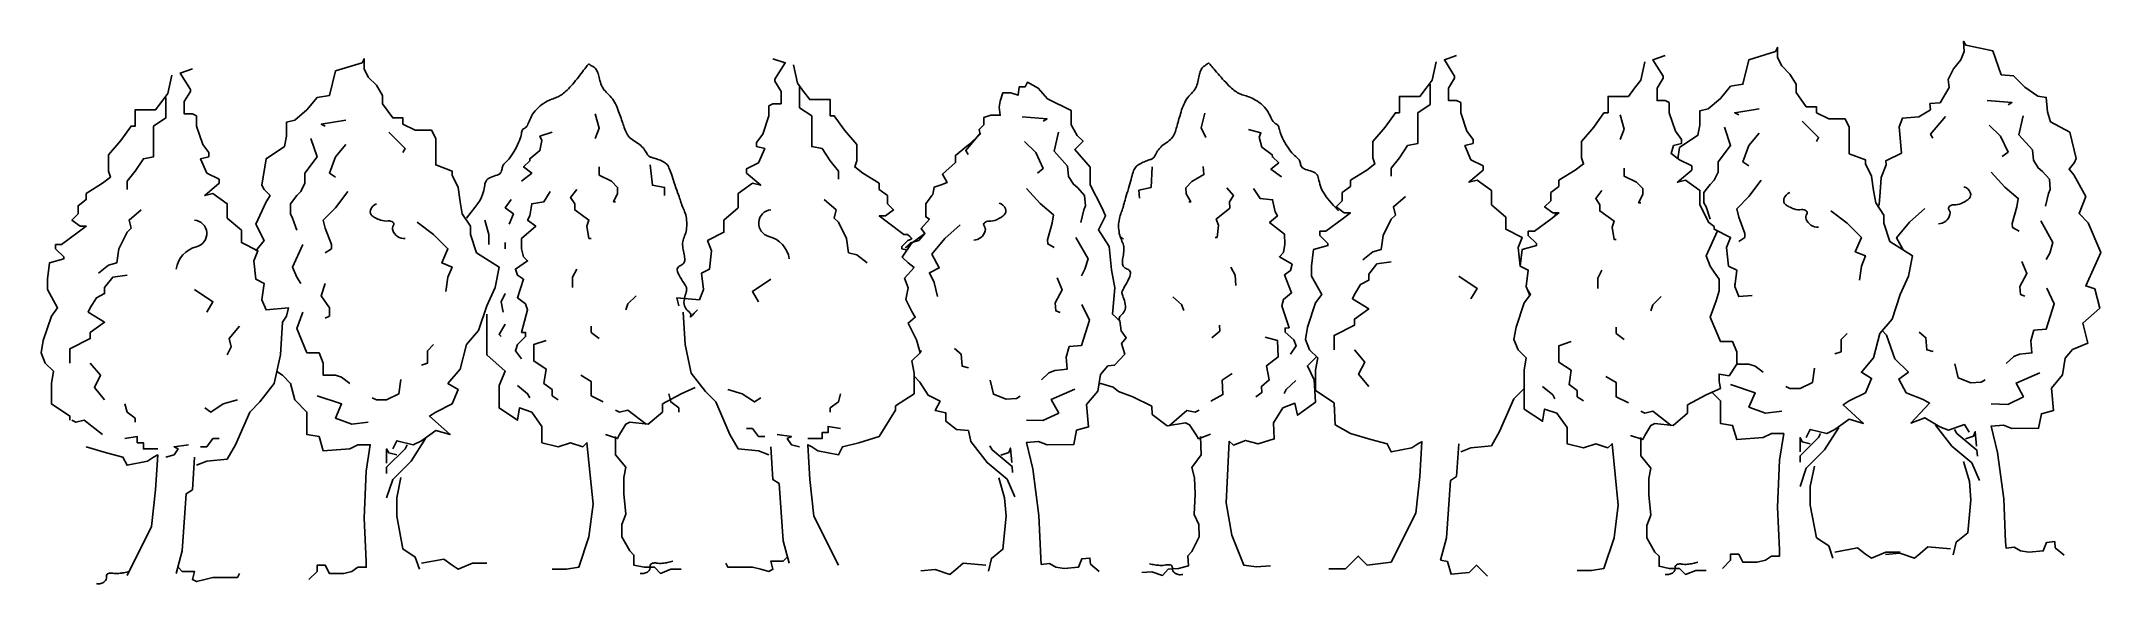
# Model space of a CAD drawing. Extents: x -3 to 2772, y -3 to 728.
import ezdxf

# ---------------------------------------------------------------- set-up
doc = ezdxf.new("R2010")
doc.units = 0
doc.header["$LTSCALE"] = 50
doc.header["$MEASUREMENT"] = 0
doc.layers.get('0').update_dxf_attribs({"linetype": 'CONTINUOUS'})

msp = doc.modelspace()

# ---------------------------------------------------------------- linework, layer by layer
at = {"color": 0, "linetype": 'ByBlock'}
for p, q in [((327.5, 358.1), (322, 349.9)), ((322, 278.3), (314.4, 283.6)), ((1148.1, 231.5), (1126.1, 195.7))]:
    msp.add_line(p, q, dxfattribs=at)
for points in [[(2754.8, 483.6), (2742.6, 496.3), (2751.6, 519.2), (2735.3, 548.2), (2729.1, 555.9), (2736.6, 564.9), (2738.8, 570.6), (2730.2, 605.8), (2704, 620), (2700.1, 633.5), (2698.4, 652.7), (2687.2, 654.5), (2669.5, 666.7), (2654.4, 682), (2637.7, 683.3), (2626.5, 715.4), (2589.9, 723.2), (2586.7, 728.5), (2587.9, 714.8), (2583.4, 703.3), (2573.4, 691.4), (2566.3, 677), (2567.3, 666), (2555.3, 645.6), (2541.6, 644.4), (2542.3, 636.2), (2526.6, 626.5), (2504.6, 624.6), (2500.1, 613.1), (2503.2, 577.5), (2482, 567.3), (2482.5, 561.8), (2475.7, 544.7), (2474.7, 525.2), (2473.4, 508.5), (2471.9, 505.9)], [(286.2, 446.2), (297.2, 459.9), (286.2, 482), (299.9, 512.2), (305.4, 520.5), (297.2, 528.8), (294.4, 534.3), (299.9, 570), (324.7, 586.5), (327.5, 600.3), (327.5, 619.6), (338.5, 622.3), (355, 636.1), (368.8, 652.6), (385.3, 655.3), (393.6, 688.4), (429.4, 699.4), (432.1, 704.9), (432.1, 691.1), (437.6, 680.1), (448.6, 669.1), (456.9, 655.3), (456.9, 644.3), (470.7, 625.1), (484.4, 625.1), (484.4, 616.8), (501, 608.6), (523, 608.6), (528.5, 597.6), (528.5, 561.8), (550.5, 553.5), (550.5, 548), (558.8, 531.5), (561.5, 512.2), (564.3, 495.7), (575.3, 479.2), (575.3, 468.2), (583.6, 443.4), (613.9, 424.2), (608.4, 396.6), (597.3, 371.9), (586.3, 338.9), (569.8, 319.6), (561.5, 286.6), (545, 267.3), (558.8, 259), (550.5, 239.8), (528.5, 228.8), (520.2, 223.3), (547.8, 198.5), (528.5, 204), (509.2, 190.2), (498.2, 184.7), (476.2, 190.2), (470.7, 179.2)], [(569.8, 490.2), (576.3, 497.9), (581.4, 504.3), (585.3, 509.8), (588.2, 514.5), (590.3, 518.4), (591.7, 521.8), (592.6, 524.7), (593.2, 527.4), (593.7, 529.9), (594.1, 532.3), (594.5, 534.5), (594.9, 536.5), (595.5, 538.4), (596.3, 540.1), (597.4, 541.7), (598.7, 543), (600.4, 544.1), (602.5, 545), (604.6, 545.8), (606.9, 546.6), (609.2, 547.3), (611.3, 548.1), (613.2, 548.9), (614.8, 549.9), (616, 551), (616.8, 552.2), (617.3, 553.6), (617.7, 555), (618, 556.4), (618.2, 557.8), (618.5, 559.1), (618.9, 560.4), (619.5, 561.6), (620.4, 562.6), (621.4, 563.7), (622.5, 564.9), (623.8, 566.2), (625.3, 567.6), (626.9, 569.4), (628.6, 571.4), (630.3, 573.8), (632.1, 576.5), (633.9, 579.5), (635.7, 582.6), (637.3, 585.7), (638.9, 588.9), (640.2, 591.9), (641.4, 594.8), (642.3, 597.4), (643, 599.8), (643.6, 601.9), (644, 603.8), (644.3, 605.4), (644.7, 606.9), (645.1, 608.1), (645.5, 609), (646.1, 609.8), (646.8, 610.4), (647.6, 610.9), (648.4, 611.5), (649.3, 612.1), (650.2, 612.8), (651.1, 613.8), (652, 615), (652.8, 616.5), (653.6, 618.4), (654.5, 620.4), (655.5, 622.7), (656.5, 625), (657.7, 627.5), (659.1, 630), (660.7, 632.4), (662.5, 634.8), (664.6, 637), (666.8, 639.2), (669.1, 641.2), (671.5, 643), (673.9, 644.7), (676.3, 646.2), (678.6, 647.6), (680.8, 648.7), (682.8, 649.6), (684.8, 650.4), (686.6, 651), (688.4, 651.7), (690.1, 652.3), (691.7, 652.9), (693.3, 653.5), (694.8, 654.2), (696.3, 655.1), (697.8, 656), (699.3, 657.1), (700.8, 658.3), (702.4, 659.6), (704, 661.1), (705.7, 662.7), (707.4, 664.5), (709.3, 666.4), (711.1, 668.5), (713.1, 670.7), (715, 673), (717, 675.3), (718.9, 677.7), (720.8, 680.1), (722.7, 682.5), (724.5, 684.9), (726.2, 687.1), (727.8, 689.3), (729.3, 691.3), (730.6, 693), (731.8, 694.5), (732.7, 695.7), (733.5, 696.6), (734.1, 697.1), (734.5, 697.5), (734.9, 697.5), (735.2, 697.5), (735.6, 697.3), (736, 697), (736.4, 696.6), (737, 696.3), (737.7, 695.9), (738.4, 695.5), (739.3, 695.1), (740.2, 694.6), (741.1, 694), (742, 693.3), (742.8, 692.5), (743.7, 691.6), (744.5, 690.5), (745.2, 689.3), (745.9, 688), (746.6, 686.6), (747.2, 685), (747.8, 683.3), (748.3, 681.5), (748.8, 679.5), (749.3, 677.5), (749.8, 675.4), (750.4, 673.2), (751.1, 671.1), (751.8, 669), (752.7, 666.9), (753.9, 665), (755.2, 663.1), (756.6, 661.4), (758.2, 659.7), (759.9, 658), (761.7, 656.3), (763.4, 654.6), (765.1, 652.7), (766.7, 650.8), (768.2, 648.6), (769.6, 646.3), (770.8, 643.9), (772, 641.5), (773.1, 639), (774.1, 636.4), (775, 633.9), (775.9, 631.5), (776.7, 629.1), (777.5, 626.8), (778.3, 624.6), (779, 622.4), (779.8, 620.3), (780.5, 618.2), (781.2, 616.1), (781.8, 614.1), (782.5, 612), (783.3, 610), (784, 607.9), (784.9, 606), (785.9, 604.1), (786.9, 602.3), (788.2, 600.5), (789.7, 598.9), (791.3, 597.4), (793.1, 596), (795, 594.7), (797.1, 593.4), (799.1, 592.1), (801.1, 590.8), (803, 589.4), (804.8, 587.9), (806.4, 586.3), (807.9, 584.6), (809.2, 582.9), (810.4, 581.2), (811.5, 579.6), (812.4, 578.1), (813.2, 576.7), (814, 575.5), (814.6, 574.6), (815.2, 573.9), (815.8, 573.4), (816.4, 573), (817.1, 572.7), (817.9, 572.4), (818.8, 572.2), (819.9, 571.9), (821.2, 571.5), (822.7, 571), (824.3, 570.5), (826, 569.9), (827.8, 569.3), (829.5, 568.6), (831.2, 568), (832.8, 567.3), (834.3, 566.6), (835.6, 565.9), (836.9, 565.1), (838.1, 564.2), (839.1, 563.3), (840.2, 562.2), (841.1, 560.9), (842, 559.5), (842.8, 557.8), (843.6, 556), (844.4, 553.9), (845.2, 551.6), (846.1, 549.2), (846.9, 546.5), (847.9, 543.7), (848.9, 540.7), (849.9, 537.5), (851.1, 534.2), (852.2, 531), (853.3, 527.7), (854.4, 524.6), (855.4, 521.7), (856.3, 519.1), (857.1, 516.8), (857.7, 515), (858.2, 513.4), (858.6, 512.2), (858.9, 511.1), (859.2, 510.2), (859.5, 509.3), (859.9, 508.3), (860.3, 507.2), (860.9, 505.9), (861.6, 504.4), (862.3, 502.7), (863.1, 500.8), (863.9, 498.8), (864.6, 496.7), (865.3, 494.4), (865.8, 492.1), (866.3, 489.6), (866.6, 487.1), (866.8, 484.6), (866.9, 482), (866.8, 479.5), (866.6, 477), (866.3, 474.6), (865.8, 472.3), (865.3, 470.2), (864.6, 468.1), (863.9, 466.1), (863.2, 464.1), (862.5, 462.2), (862, 460.3), (861.5, 458.3), (861.2, 456.3), (861.2, 454.2), (861.3, 452), (861.5, 449.8), (861.9, 447.6), (862.3, 445.4), (862.7, 443.3), (863.2, 441.3), (863.5, 439.3), (863.8, 437.5), (864, 435.8), (864.1, 434.2), (864, 432.8), (863.7, 431.5), (863.3, 430.3), (862.6, 429.2), (861.7, 428.3), (860.6, 427.5), (859.3, 426.8), (857.9, 426), (856.6, 425.2), (855.4, 424.3), (854.5, 423.1), (854, 421.8), (853.9, 420), (854.3, 418), (855.2, 415.6), (856.5, 413.1), (857.9, 410.4), (859.5, 407.8), (861.1, 405.2), (862.7, 402.8), (864, 400.8), (865.1, 399.1), (865.8, 397.6), (866.4, 396.4), (866.6, 395.3), (866.7, 394.3), (866.6, 393.1), (866.3, 391.8), (865.8, 390.2), (865.3, 388.3), (864.6, 386.2), (864, 383.9), (863.5, 381.4), (863.1, 378.9), (862.9, 376.4), (863.1, 374.1), (863.5, 371.9), (864.4, 369.9), (865.6, 368.2), (867, 366.7), (868.4, 365.3), (869.8, 363.9), (871, 362.7), (871.8, 361.4), (872.3, 360.2), (872.2, 358.9), (871.9, 357.8), (871.6, 357), (871.6, 356.8), (872.3, 357.5), (873.9, 359.1), (876.7, 362), (881, 366.4)], [(982.9, 704.9), (999.4, 699.4), (985.6, 677.4), (985.6, 674.6), (993.9, 660.9), (993.9, 644.3), (982.9, 644.3), (977.4, 641.6), (977.4, 627.8), (969.1, 603.1), (960.8, 592), (960.8, 586.5), (971.9, 583.8), (963.6, 564.5), (947.1, 556.3), (947.1, 550.8), (966.4, 534.3), (955.3, 537), (936.1, 523.2), (936.1, 509.5), (936.1, 504), (916.8, 487.5), (916.8, 471), (894.8, 459.9), (900.3, 446.2), (897.5, 421.4), (886.5, 415.9), (889.2, 393.9), (883.7, 380.1), (853.4, 382.9), (856.2, 371.9)], [(1010.4, 696.6), (1015.9, 671.9), (1024.2, 660.9), (1024.2, 660.9), (1032.4, 649.8), (1060, 649.8), (1060, 627.8), (1065.5, 627.8), (1079.3, 608.6), (1095.8, 589.3), (1095.8, 567.3), (1093, 559), (1104, 550.8), (1126.1, 537), (1126.1, 528.8), (1137.1, 520.5), (1137.1, 512.2), (1137.1, 509.5), (1145.4, 501.2), (1134.3, 493), (1126.1, 493), (1137.1, 484.7), (1159.1, 468.2), (1164.1, 468.2)], [(1744.9, 499.9), (1738, 507.3), (1732.6, 513.5), (1728.4, 518.8), (1725.3, 523.3), (1723, 527.1), (1721.4, 530.4), (1720.4, 533.3), (1719.6, 535.9), (1719, 538.4), (1718.5, 540.7), (1718, 542.9), (1717.4, 545), (1716.8, 546.8), (1715.9, 548.5), (1714.8, 549.9), (1713.3, 551.2), (1711.6, 552.2), (1709.5, 553), (1707.3, 553.7), (1705, 554.4), (1702.7, 555), (1700.5, 555.6), (1698.6, 556.4), (1697, 557.3), (1695.7, 558.3), (1694.8, 559.5), (1694.2, 560.8), (1693.8, 562.2), (1693.4, 563.6), (1693.1, 565), (1692.8, 566.3), (1692.3, 567.6), (1691.6, 568.7), (1690.8, 569.7), (1689.7, 570.8), (1688.5, 571.9), (1687.1, 573.1), (1685.6, 574.5), (1683.9, 576.1), (1682.1, 578.1), (1680.3, 580.4), (1678.3, 583.1), (1676.4, 585.9), (1674.5, 588.9), (1672.6, 592), (1670.9, 595), (1669.4, 598), (1668.1, 600.8), (1667.1, 603.4), (1666.3, 605.7), (1665.6, 607.8), (1665.1, 609.7), (1664.6, 611.3), (1664.2, 612.7), (1663.8, 613.9), (1663.3, 614.8), (1662.7, 615.5), (1662, 616.1), (1661.2, 616.6), (1660.3, 617.1), (1659.4, 617.7), (1658.5, 618.4), (1657.5, 619.3), (1656.6, 620.4), (1655.6, 621.9), (1654.7, 623.7), (1653.7, 625.7), (1652.7, 627.9), (1651.5, 630.3), (1650.2, 632.7), (1648.7, 635.1), (1647, 637.4), (1645, 639.7), (1642.9, 641.8), (1640.6, 643.9), (1638.1, 645.8), (1635.6, 647.5), (1633.2, 649.1), (1630.7, 650.5), (1628.4, 651.6), (1626.1, 652.6), (1624, 653.5), (1622, 654.1), (1620.2, 654.7), (1618.4, 655.3), (1616.6, 655.8), (1615, 656.3), (1613.4, 656.9), (1611.8, 657.5), (1610.3, 658.3), (1608.7, 659.1), (1607.2, 660.1), (1605.6, 661.2), (1604, 662.5), (1602.3, 663.9), (1600.6, 665.4), (1598.7, 667.1), (1596.8, 669), (1594.8, 671), (1592.8, 673.1), (1590.7, 675.2), (1588.6, 677.5), (1586.6, 679.8), (1584.6, 682.1), (1582.6, 684.4), (1580.6, 686.6), (1578.8, 688.8), (1577.1, 690.9), (1575.5, 692.8), (1574.1, 694.5), (1572.9, 695.9), (1571.9, 697), (1571.1, 697.9), (1570.4, 698.4), (1570, 698.7), (1569.6, 698.8), (1569.3, 698.7), (1568.9, 698.4), (1568.6, 698.1), (1568.1, 697.8), (1567.6, 697.4), (1566.9, 697), (1566.2, 696.6), (1565.4, 696.1), (1564.5, 695.5), (1563.6, 694.9), (1562.8, 694.2), (1561.9, 693.3), (1561.1, 692.4), (1560.4, 691.3), (1559.7, 690), (1559.1, 688.7), (1558.5, 687.2), (1557.9, 685.6), (1557.4, 683.9), (1557, 682.1), (1556.6, 680.1), (1556.2, 678), (1555.8, 675.9), (1555.3, 673.7), (1554.8, 671.5), (1554.1, 669.4), (1553.3, 667.3), (1552.3, 665.3), (1551.1, 663.4), (1549.7, 661.6), (1548.2, 659.8), (1546.6, 658.1), (1544.9, 656.3), (1543.3, 654.4), (1541.7, 652.5), (1540.2, 650.4), (1538.8, 648.2), (1537.6, 645.9), (1536.4, 643.4), (1535.4, 640.9), (1534.4, 638.3), (1533.5, 635.8), (1532.7, 633.2), (1532, 630.7), (1531.3, 628.3), (1530.6, 626), (1529.9, 623.7), (1529.3, 621.5), (1528.7, 619.4), (1528.1, 617.2), (1527.5, 615.1), (1526.9, 613), (1526.3, 610.9), (1525.7, 608.9), (1525, 606.8), (1524.3, 604.8), (1523.4, 602.9), (1522.4, 601), (1521.2, 599.2), (1519.9, 597.5), (1518.3, 596), (1516.5, 594.5), (1514.7, 593.1), (1512.7, 591.7), (1510.8, 590.3), (1508.8, 588.8), (1507, 587.4), (1505.3, 585.8), (1503.7, 584.1), (1502.3, 582.3), (1501.1, 580.6), (1500, 578.8), (1499, 577.1), (1498.2, 575.5), (1497.4, 574.1), (1496.7, 573), (1496.1, 572), (1495.6, 571.3), (1495, 570.7), (1494.4, 570.3), (1493.7, 570), (1493, 569.7), (1492, 569.3), (1491, 569), (1489.7, 568.5), (1488.2, 568), (1486.6, 567.4), (1485, 566.7), (1483.3, 566), (1481.6, 565.3), (1479.9, 564.5), (1478.3, 563.8), (1476.9, 563), (1475.6, 562.2), (1474.3, 561.4), (1473.2, 560.5), (1472.2, 559.5), (1471.3, 558.3), (1470.4, 557), (1469.6, 555.5), (1468.8, 553.8), (1468.1, 551.9), (1467.4, 549.8), (1466.7, 547.5), (1466, 545), (1465.3, 542.3), (1464.5, 539.4), (1463.6, 536.4), (1462.7, 533.2), (1461.8, 529.9), (1460.8, 526.5), (1459.8, 523.2), (1458.9, 520.1), (1458, 517.1), (1457.2, 514.5), (1456.6, 512.2), (1456.1, 510.3), (1455.7, 508.7), (1455.3, 507.5), (1455.1, 506.4), (1454.8, 505.4), (1454.6, 504.5), (1454.2, 503.5), (1453.8, 502.4), (1453.3, 501), (1452.7, 499.5), (1452.1, 497.8), (1451.4, 495.9), (1450.7, 493.8), (1450.1, 491.7), (1449.6, 489.4), (1449.1, 487), (1448.8, 484.5), (1448.6, 482), (1448.5, 479.5), (1448.6, 476.9), (1448.8, 474.4), (1449.1, 471.9), (1449.5, 469.6), (1450.1, 467.3), (1450.8, 465.1), (1451.5, 463.1), (1452.3, 461.1), (1453.1, 459.2), (1453.9, 457.3), (1454.6, 455.4), (1455.1, 453.5), (1455.5, 451.5), (1455.7, 449.4), (1455.7, 447.2), (1455.5, 445), (1455.3, 442.8), (1455, 440.6), (1454.6, 438.5), (1454.3, 436.4), (1454, 434.4), (1453.8, 432.6), (1453.7, 430.9), (1453.7, 429.3), (1453.9, 427.9), (1454.2, 426.6), (1454.7, 425.4), (1455.5, 424.4), (1456.4, 423.5), (1457.6, 422.8), (1458.9, 422.1), (1460.3, 421.4), (1461.7, 420.7), (1462.9, 419.8), (1463.8, 418.7), (1464.4, 417.4), (1464.6, 415.7), (1464.3, 413.6), (1463.5, 411.2), (1462.4, 408.6), (1461.1, 405.8), (1459.6, 403.1), (1458.1, 400.5), (1456.7, 398), (1455.5, 395.9), (1454.5, 394.1), (1453.8, 392.7), (1453.4, 391.4), (1453.1, 390.3), (1453.1, 389.3), (1453.3, 388.1), (1453.7, 386.8), (1454.2, 385.3), (1454.9, 383.4), (1455.6, 381.3), (1456.3, 379), (1457, 376.6), (1457.5, 374.1), (1457.8, 371.6), (1457.8, 369.3), (1457.4, 367.1), (1456.6, 365.1), (1455.5, 363.3), (1454.2, 361.7), (1452.9, 360.2), (1451.6, 358.8), (1450.4, 357.5), (1449.6, 356.2), (1449.3, 355), (1449.4, 353.7), (1449.8, 352.6), (1450.1, 351.8), (1450.1, 351.6), (1449.4, 352.2), (1447.7, 353.8), (1444.8, 356.6), (1440.3, 360.7)], [(1876.5, 700.8), (1871, 676), (1862.7, 665), (1862.7, 665), (1854.5, 654), (1826.9, 654), (1826.9, 632), (1821.4, 632), (1807.7, 612.7), (1791.1, 593.4), (1791.1, 571.4), (1793.9, 563.2), (1782.9, 554.9), (1760.8, 541.1), (1760.8, 532.9), (1749.8, 524.6), (1749.8, 516.4), (1749.8, 513.6), (1741.6, 505.4), (1752.6, 497.1), (1760.8, 497.1), (1749.8, 488.8), (1727.8, 472.3), (1719.5, 472.3), (1719.5, 466.8), (1730.5, 455.8), (1730.5, 453.1), (1711.3, 447.6), (1708.5, 425.5), (1708.5, 411.8), (1722.3, 387), (1714, 376), (1703, 343), (1700.3, 326.5), (1705.8, 312.7), (1716.8, 301.7), (1714, 285.2), (1714, 257.7), (1738.8, 241.2), (1738.8, 235.6)], [(1904, 709), (1887.5, 703.5), (1901.3, 681.5), (1901.3, 678.7), (1893, 665), (1893, 648.5), (1904, 648.5), (1909.5, 645.7), (1909.5, 632), (1917.8, 607.2), (1926.1, 596.2), (1926.1, 590.7), (1915.1, 587.9), (1923.3, 568.7), (1939.8, 560.4), (1939.8, 554.9), (1920.6, 538.4), (1931.6, 541.1), (1950.9, 527.4), (1950.9, 513.6), (1950.9, 508.1), (1970.1, 491.6), (1970.1, 475.1), (1992.2, 464.1), (1986.7, 450.3), (1989.4, 425.5), (2000.4, 420), (1997.7, 398), (2002.5, 386)], [(2157.5, 700.8), (2152, 676), (2143.7, 665), (2143.7, 665), (2135.4, 654), (2107.9, 654), (2107.9, 632), (2102.4, 632), (2088.6, 612.7), (2072.1, 593.4), (2072.1, 571.4), (2074.9, 563.2), (2063.8, 554.9), (2041.8, 541.1), (2041.8, 532.9), (2030.8, 524.6), (2030.8, 516.4), (2030.8, 513.6), (2022.5, 505.4), (2033.5, 497.1), (2041.8, 497.1), (2030.8, 488.8), (2008.8, 472.3), (2000.5, 472.3), (2000.5, 466.8), (2011.5, 455.8), (2011.5, 453.1), (1992.2, 447.6), (1989.5, 425.5), (1989.5, 425.5)], [(2185, 709), (2168.5, 703.5), (2182.3, 681.5), (2182.3, 678.7), (2174, 665), (2174, 648.5), (2185, 648.5), (2190.5, 645.7), (2190.5, 632), (2198.8, 607.2), (2207, 596.2), (2207, 590.7), (2196, 587.9)], [(2201.9, 570.2), (2204.2, 585.2), (2229, 601.7), (2231.7, 615.4), (2231.7, 634.7), (2242.8, 637.5), (2259.3, 651.2), (2273, 667.7), (2289.6, 670.5), (2297.8, 703.5), (2333.6, 714.5), (2336.4, 720), (2336.4, 706.3), (2341.9, 695.3), (2352.9, 684.2), (2361.2, 670.5), (2361.2, 659.5), (2374.9, 640.2), (2388.7, 640.2), (2388.7, 632), (2405.2, 623.7), (2427.3, 623.7), (2432.8, 612.7), (2432.8, 576.9), (2454.8, 568.7), (2454.8, 563.2), (2463.1, 546.6), (2465.8, 527.4), (2468.6, 510.9), (2479.6, 494.3), (2479.6, 483.3), (2487.8, 458.6), (2518.1, 439.3), (2512.6, 411.8), (2501.6, 387), (2490.6, 354), (2474.1, 334.7), (2465.8, 301.7), (2449.3, 282.4), (2463.1, 274.2), (2454.8, 254.9), (2432.8, 243.9), (2424.5, 238.4), (2452, 213.6), (2432.8, 219.1), (2413.5, 205.4), (2402.5, 199.9), (2380.4, 205.4), (2374.9, 194.4)], [(173.2, 682.9), (167.7, 658.1), (159.5, 647.1), (159.5, 647.1), (151.2, 636.1), (123.7, 636.1), (123.7, 614.1), (118.2, 614.1), (104.4, 594.8), (87.9, 575.5), (87.9, 553.5), (90.6, 545.3), (79.6, 537), (57.6, 523.2), (57.6, 515), (46.6, 506.7), (46.6, 498.5), (46.6, 495.7), (38.3, 487.5), (49.3, 479.2), (57.6, 479.2), (46.6, 471), (24.5, 454.4), (16.3, 454.4), (16.3, 448.9), (27.3, 437.9), (27.3, 435.2), (8, 429.7), (5.3, 407.7), (5.3, 393.9), (19, 369.1), (10.8, 358.1), (-0.2, 325.1), (-3, 308.6), (2.5, 294.8), (13.5, 283.8), (10.8, 267.3), (10.8, 239.8), (35.6, 223.3), (35.6, 217.8)], [(200.8, 691.1), (184.3, 685.6), (198, 663.6), (198, 660.9), (189.8, 647.1), (189.8, 630.6), (200.8, 630.6), (206.3, 627.8), (206.3, 614.1), (214.6, 589.3), (222.8, 578.3), (222.8, 572.8), (211.8, 570), (220.1, 550.8), (236.6, 542.5), (236.6, 537), (217.3, 520.5), (228.3, 523.2), (247.6, 509.5), (247.6, 495.7), (247.6, 490.2), (266.9, 473.7), (266.9, 457.2), (288.9, 446.2), (283.4, 432.4), (286.2, 407.7), (297.2, 402.2), (294.4, 380.1), (299.9, 366.4), (330.2, 369.1), (327.5, 358.1)], [(1018.7, 666.4), (1018.7, 638.8), (1035.2, 627.8), (1035.2, 616.8), (1035.2, 597.6), (1035.2, 586.5), (1049, 583.8), (1060, 567.3), (1071, 553.5), (1071, 542.5)], [(1440.3, 360.7), (1443.6, 396.3), (1438.9, 420.2), (1435.7, 452), (1421.4, 474.3), (1430.9, 493.4), (1426.1, 504.5), (1410.2, 534.8), (1410.2, 558.6), (1389.5, 582.5), (1400.7, 593.6), (1392.7, 601.6), (1384.7, 615.9), (1384.7, 635), (1352.9, 650.9), (1340.2, 665.3), (1325.8, 673.2), (1322.6, 666.8), (1314.7, 666.8), (1313.1, 655.7), (1303.5, 658.9), (1292.4, 658.9), (1289.2, 647.8), (1287.6, 639.8), (1289.2, 628.7), (1276.5, 628.7), (1266.9, 625.5), (1266.9, 615.9), (1260.5, 609.6), (1262.1, 603.2), (1246.2, 588.9), (1228.7, 574.6), (1228.7, 565), (1211.2, 549.1), (1217.5, 538), (1209.6, 534.8), (1200, 531.6), (1198.4, 522), (1196.8, 520.4), (1188.9, 509.3), (1188.9, 491.8), (1193.7, 488.6), (1182.5, 475.9), (1187.3, 469.5), (1179.3, 460), (1168.2, 456.8), (1161.8, 450.4), (1187.3, 469.5)], [(1868.2, 670.5), (1868.2, 643), (1851.7, 632), (1851.7, 620.9), (1851.7, 601.7), (1851.7, 590.7), (1837.9, 587.9), (1826.9, 571.4), (1815.9, 557.6), (1815.9, 546.6)], [(165, 652.6), (165, 625.1), (148.5, 614.1), (148.5, 603.1), (148.5, 583.8), (148.5, 572.8), (134.7, 570), (123.7, 553.5), (112.7, 539.8), (112.7, 528.8)], [(2618.6, 648.4), (2652, 645.8), (2646.8, 642.6)], [(407.3, 622.3), (374.3, 616.8), (379.8, 614.1)], [(743.3, 630.6), (748.8, 611.3), (743.3, 597.6)], [(1318.8, 626.4), (1352.2, 623.8), (1347, 620.6)], [(1564.6, 631.5), (1560, 611.9), (1566.2, 598.5)], [(2124.3, 629.2), (2129.8, 609.9), (2124.3, 596.2)], [(2264.8, 612.7), (2273, 587.9), (2273, 587.9), (2256.5, 565.9), (2256.5, 565.9), (2256.5, 552.1), (2251, 541.1), (2245.5, 535.6), (2237.2, 524.6), (2237.2, 510.9), (2240, 505.4), (2245.5, 488.8)], [(2311.6, 637.5), (2278.6, 632), (2284.1, 629.2)], [(2369.4, 620.9), (2391.5, 598.9), (2388.7, 593.4)], [(2562.5, 626.9), (2542.4, 603), (2545.7, 597.8)], [(2621.5, 615.5), (2636.7, 600.3), (2646.8, 579.1), (2639.1, 572.9)], [(2667.4, 627.9), (2661.4, 602.5), (2661.4, 602.5), (2679.8, 582), (2679.8, 582), (2681, 568.3), (2687.4, 557.8), (2693.4, 552.8), (2702.6, 542.5), (2703.8, 528.8), (2701.5, 523.1), (2697.5, 506.2)], [(360.5, 597.6), (368.8, 572.8), (368.8, 572.8), (352.2, 550.8), (352.2, 550.8), (352.2, 537), (346.7, 526), (341.2, 520.5), (333, 509.5), (333, 495.7), (335.7, 490.2), (341.2, 473.7)], [(407.3, 589.3), (393.6, 572.8), (385.3, 550.8), (393.6, 545.3)], [(465.2, 605.8), (487.2, 583.8), (484.4, 578.3)], [(685.5, 605.8), (668.9, 600.3), (671.7, 594.8), (668.9, 581), (655.2, 570), (655.2, 567.3), (646.9, 559), (657.9, 550.8), (644.2, 539.8)], [(1262.6, 604.9), (1242.6, 581), (1245.9, 575.8)], [(1321.7, 593.5), (1336.9, 578.3), (1347, 557.1), (1339.3, 550.8)], [(1367.6, 605.8), (1361.6, 580.4), (1361.6, 580.4), (1379.9, 560), (1379.9, 560), (1381.2, 546.3), (1387.6, 535.8), (1393.6, 530.8), (1402.8, 520.5), (1404, 506.8), (1401.7, 501.1), (1397.7, 484.2)], [(1623.6, 609.6), (1640.3, 604.9), (1637.9, 599.3), (1641.3, 585.7), (1655.6, 575.4), (1655.7, 572.6), (1664.4, 564.8), (1653.8, 556), (1668.1, 545.7)], [(2196, 587.9), (2192.8, 577.1), (2204.3, 568.7)], [(2311.6, 604.4), (2297.8, 587.9), (2289.6, 565.9), (2297.8, 560.4)], [(748.8, 559), (748.8, 548), (765.3, 539.8), (773.6, 531.5), (773.6, 523.2), (768.1, 512.2), (770.8, 512.2)], [(817.6, 561.8), (820.4, 534.3), (836.9, 531.5), (836.9, 520.5)], [(1493.7, 559), (1492.4, 531.4), (1476, 527.8), (1476.6, 516.8)], [(1562.6, 559.7), (1563.2, 548.7), (1547.1, 539.6), (1539.3, 531), (1539.7, 522.7), (1545.7, 512), (1543, 511.9)], [(2129.8, 557.6), (2129.8, 546.6), (2146.4, 538.4), (2154.6, 530.1), (2154.6, 521.9), (2149.1, 510.9), (2151.9, 510.9)], [(2204.3, 568.7), (2220.8, 560.4), (2220.8, 554.9), (2201.5, 538.4), (2212.5, 541.1), (2231.8, 527.4), (2231.8, 513.6), (2231.8, 508.1)], [(718.5, 528.8), (710.2, 517.7), (715.8, 509.5), (715.8, 501.2), (735, 487.5), (732.3, 479.2), (735, 462.7), (737.8, 462.7)], [(1324.5, 530.2), (1342.9, 509.7), (1360.8, 494.7), (1359, 483.5), (1352.7, 460.9), (1353.2, 455.4), (1361.9, 450.6)], [(1594.4, 531), (1603.2, 520.4), (1598.1, 511.9), (1598.5, 503.6), (1580, 488.9), (1583.1, 480.8), (1581.2, 464.2), (1578.5, 464.1)], [(1630.3, 530), (1639.2, 516.7), (1655.9, 514.8), (1659.5, 498.4), (1662.5, 493.1), (1651.9, 484.3), (1672, 468.7), (1672.7, 455), (1670.5, 443.9), (1665.2, 438.1), (1682.3, 427.9), (1680, 419.5), (1672, 413.6), (1681.5, 389.3), (1670.9, 380.5), (1668.5, 372.1), (1678.3, 342.3), (1672.8, 342), (1673.1, 336.5), (1684.6, 326.1), (1687.8, 318), (1680.1, 306.6)], [(2099.6, 527.4), (2091.3, 516.4), (2096.8, 508.1), (2096.8, 499.9), (2116.1, 486.1), (2113.3, 477.8), (2116.1, 461.3), (2118.8, 461.3)], [(2314.4, 541.1), (2297.8, 519.1), (2281.3, 502.6), (2284.1, 491.6), (2292.3, 469.6), (2292.3, 464.1), (2284.1, 458.6)], [(2624.3, 552.2), (2642.7, 531.7), (2660.6, 516.7), (2658.9, 505.5), (2652.6, 482.9), (2653, 477.4), (2661.8, 472.6)], [(131.9, 501.2), (115.4, 487.5), (118.2, 476.5), (112.7, 471), (101.7, 448.9), (98.9, 429.7), (87.9, 426.9), (74.1, 415.9)], [(410.1, 526), (393.6, 504), (377, 487.5), (379.8, 476.5), (388, 454.4), (388, 448.9), (379.8, 443.4)], [(630.4, 515), (622.1, 504), (633.1, 495.7), (627.6, 482)], [(682.7, 526), (674.4, 512.2), (657.9, 509.5), (655.2, 493), (652.4, 487.5), (663.4, 479.2), (644.2, 462.7), (644.2, 448.9), (646.9, 437.9), (652.4, 432.4), (635.9, 421.4), (638.6, 413.2), (646.9, 407.7), (638.6, 382.9), (649.7, 374.6), (652.4, 366.4), (644.2, 336.1), (649.7, 336.1), (649.7, 330.6), (638.6, 319.6), (635.9, 311.3), (644.2, 300.3)], [(1051.7, 515), (1068.2, 501.2), (1065.5, 490.2), (1071, 484.7), (1082, 462.7), (1084.8, 443.4), (1095.8, 440.7), (1109.6, 429.7)], [(1835.2, 519.1), (1818.7, 505.4), (1821.4, 494.3), (1815.9, 488.8), (1804.9, 466.8), (1802.1, 447.6), (1791.1, 444.8), (1777.4, 433.8)], [(2231.8, 508.1), (2243.7, 484.1), (2251.1, 479)], [(2408, 499.9), (2430, 483.3), (2449.3, 464.1), (2441, 444.8), (2454.8, 439.3), (2449.3, 425.5), (2446.5, 406.3)], [(2534.7, 502.9), (2514.2, 484.5), (2496.7, 463.6), (2505.4, 447.4)], [(503.7, 484.7), (525.7, 468.2), (545, 448.9), (536.8, 429.7), (550.5, 424.2), (545, 410.4), (542.3, 391.1)], [(594.6, 487.5), (600.1, 468.2), (600.1, 454.4)], [(1234.9, 480.9), (1214.4, 462.5), (1196.9, 441.6), (1206.8, 423.1), (1193.6, 416.4), (1200.2, 403.2), (1204.7, 384.3)], [(2037.1, 497.1), (2036.5, 493.1)], [(2255.3, 473), (2240, 439.3), (2245.5, 425.5), (2251, 417.3)], [(2251.1, 479), (2251.1, 475.1), (2273.1, 464.1), (2267.6, 450.3), (2270.4, 425.5), (2281.4, 420), (2278.6, 398), (2284.1, 384.3), (2302.1, 385.9)], [(2691, 486.3), (2707.3, 457.3), (2703.1, 443.1), (2698.3, 434.4)], [(2754.8, 483.6), (2771.8, 443.6), (2751.5, 398.8), (2763.7, 394.8), (2770.5, 369), (2747.4, 348.6), (2754.2, 321.5), (2733.9, 313.2)], [(349.5, 454.4), (335.7, 424.2), (341.2, 410.4), (346.7, 402.2)], [(622.1, 457.2), (622.1, 448.9)], [(1164.8, 460.1), (1156.4, 451.7), (1156.4, 448.9), (1162.4, 447.2)], [(1181.2, 308.6), (1176.1, 326.3), (1165, 348.6), (1174.6, 356.5), (1169.8, 364.5), (1161.8, 380.4), (1165, 396.3), (1160.2, 409.1), (1173, 423.4), (1165, 429.7), (1157, 437.7), (1169.8, 456.8)], [(1164.1, 468.2), (1167.4, 465.4), (1170, 462.8), (1168.2, 461.3), (1164.8, 460.1)], [(1391.1, 464.2), (1407.5, 435.3), (1403.2, 421.1), (1398.5, 412.4)], [(1455, 461.6), (1450.4, 466.4)], [(718.5, 421.4), (713, 410.4), (713, 396.6)], [(1599.8, 423.8), (1605.8, 413.1), (1606.5, 399.3)], [(1815.9, 431.1), (1796.6, 428.3), (1785.6, 414.5), (1785.6, 406.3), (1774.6, 400.8), (1766.3, 387), (1763.6, 381.5), (1785.6, 367.8), (1766.3, 354), (1766.3, 345.7), (1738.8, 332), (1738.8, 312.7)], [(2099.6, 420), (2094.1, 409), (2094.1, 395.3)], [(2251, 417.3), (2257.6, 407.7), (2257.6, 392), (2253.8, 378.8)], [(2665.4, 431.5), (2672.3, 415.6), (2662.8, 398.1), (2663.8, 387.2), (2669.5, 384.9)], [(112.7, 413.2), (93.4, 410.4), (82.4, 396.6), (82.4, 388.4), (71.4, 382.9), (63.1, 369.1), (60.3, 363.6), (82.4, 349.9), (63.1, 336.1), (63.1, 327.8), (35.6, 314.1), (35.6, 294.8)], [(203.5, 393.9), (228.3, 377.4), (220.1, 363.6)], [(379.8, 402.2), (374.3, 385.6), (385.3, 369.1), (385.3, 358.1), (379.8, 355.4)], [(980.1, 407.7), (955.3, 391.1), (963.6, 377.4)], [(1365.6, 409.5), (1372.5, 393.5), (1363, 376.1), (1363.9, 365.2), (1369.7, 362.9)], [(1906.8, 411.8), (1931.6, 395.3), (1923.3, 381.5)], [(1999, 394.6), (2003.3, 387), (1995, 376), (1984, 343), (1981.2, 326.5), (1986.7, 312.7), (1997.7, 301.7), (1995, 285.2), (1995, 260.5)], [(2279.2, 402.8), (2278.6, 400.8), (2278.9, 400.2)], [(2698.9, 395.8), (2709.1, 374.6), (2698.3, 340.5), (2681.8, 339), (2677.5, 324.8), (2679, 308.4), (2670.8, 307.7), (2662.5, 306.9), (2654.5, 303.5), (2644.3, 294.3)], [(349.5, 363.6), (341.2, 341.6), (355, 308.6), (371.5, 308.6), (377, 294.8), (377, 278.3), (385.3, 278.3), (393.6, 278.3), (401.8, 275.6), (412.8, 267.3)], [(685.5, 16.9), (704.7, 16.9), (721.3, 19.6), (735, 60.9), (740.5, 104.9), (732.3, 187.5), (726.8, 182), (710.2, 187.5), (693.7, 182), (671.7, 187.5), (671.7, 209.5), (657.9, 228.8), (641.4, 234.3), (638.6, 217.8), (613.9, 234.3), (613.9, 264.5), (622.1, 283.8), (597.3, 305.8), (597.3, 327.8), (597.3, 360.9)], [(622.1, 388.4), (616.6, 377.4), (619.4, 363.6)], [(798.4, 385.6), (787.4, 374.6), (784.6, 366.4)], [(977.4, 171), (963.6, 176.5), (936.1, 179.2), (925, 198.5), (905.8, 242.5), (892, 256.3), (872.7, 281.1), (864.5, 319.6), (861.7, 363.6)], [(1399.1, 373.8), (1409.3, 352.6), (1398.5, 318.5), (1382, 317), (1377.7, 302.8), (1379.2, 286.4), (1371, 285.6), (1362.7, 284.9), (1354.7, 281.5), (1344.5, 272.3)], [(1521.8, 384.1), (1533.4, 373.6), (1536.5, 365.5)], [(2179.4, 384.3), (2168.4, 373.3), (2165.6, 365)], [(2253.8, 378.8), (2245.5, 356.7), (2259.3, 323.7), (2275.8, 323.7), (2281.3, 310), (2281.3, 293.4), (2289.6, 293.4), (2297.8, 293.4), (2306.1, 290.7), (2317.1, 282.4)], [(206.3, 157.2), (220.1, 162.7), (247.6, 165.5), (258.6, 184.7), (277.9, 228.8), (291.7, 242.5), (310.9, 267.3), (319.2, 305.8), (322, 349.9)], [(264.1, 344.4), (250.4, 327.8), (253.1, 316.8), (247.6, 305.8)], [(622.1, 347.1), (613.9, 333.4), (616.6, 330.6)], [(737.8, 344.4), (737.8, 336.1), (748.8, 327.8)], [(1434, 291.2), (1443.2, 291.8), (1456.8, 306.8), (1452.5, 321.1), (1458.9, 329), (1451.8, 338.3), (1450.1, 351.8)], [(1584.4, 345.9), (1584.8, 337.6), (1574.2, 328.8)], [(2118.8, 343), (2118.8, 334.7), (2129.8, 326.5)], [(2430, 334.7), (2421.8, 326.5), (2421.8, 310), (2413.5, 307.2)], [(2477.3, 338.5), (2483.3, 332.6), (2494.5, 300.4), (2512.6, 282.7), (2499.6, 273.2), (2509.6, 254.8), (2532.5, 245.7), (2541.2, 241), (2515.9, 213.9), (2534.6, 221.1), (2555, 209.1), (2566.5, 204.5), (2588, 212), (2594.4, 201.5)], [(2527.2, 336.5), (2536.2, 329), (2537.6, 312.5), (2546.1, 310.5)], [(525.7, 319.6), (517.5, 311.3), (517.5, 294.8), (509.2, 292.1)], [(677.2, 325.1), (660.7, 319.6), (660.7, 297.6), (677.2, 286.6), (674.4, 267.3), (685.5, 259), (685.5, 250.8), (693.7, 245.3)], [(1182.4, 311.7), (1181.2, 308.6), (1170.1, 297.6), (1172.9, 281.1), (1172.9, 253.5), (1148.1, 237), (1148.1, 231.5)], [(1227.4, 314.4), (1236.4, 306.9), (1237.8, 290.5), (1246.3, 288.5)], [(1645.9, 329.7), (1662.6, 325), (1663.7, 303), (1647.8, 291.2), (1651.5, 272.1), (1640.9, 263.3), (1641.3, 255), (1633.3, 249.1)], [(1766.3, 312.7), (1780.1, 296.2), (1771.9, 279.7), (1785.6, 263.2)], [(2058.3, 323.7), (2041.7, 318.2), (2041.7, 296.2), (2058.3, 285.2), (2055.5, 265.9), (2066.5, 257.7), (2066.5, 249.4), (2074.8, 243.9)], [(2722.4, 35.9), (2710.4, 45.9), (2709.7, 54.2), (2698.7, 53.2), (2694.2, 41.7), (2675, 40), (2663.8, 41.8), (2655.1, 46.6), (2644.1, 45.6), (2643.4, 53.8), (2641, 111.7), (2632.7, 174.5), (2624.1, 209.6), (2640.6, 211.1), (2652, 206.6), (2687.9, 207), (2691.7, 226.6), (2707.9, 230.8), (2705.3, 261), (2720.3, 278.9), (2723.8, 301.3), (2733.9, 313.2)], [(63.1, 294.8), (76.9, 278.3), (68.6, 261.8), (82.4, 245.3)], [(357.8, 3.1), (368.8, 14.1), (368.8, 22.4), (379.8, 22.4), (385.3, 11.4), (404.6, 11.4), (415.6, 14.1), (423.8, 19.6), (434.9, 19.6), (434.9, 27.9), (432.1, 85.7), (434.9, 149), (440.4, 184.7), (423.8, 184.7), (412.8, 179.2), (377, 176.5), (371.5, 195.7), (355, 198.5), (355, 228.8), (338.5, 245.3), (333, 267.3), (322, 278.3)], [(724, 278.3), (737.8, 270.1), (737.8, 250.8), (754.3, 242.5)], [(1422.5, 13.9), (1410.6, 23.9), (1409.9, 32.1), (1398.9, 31.2), (1394.4, 19.7), (1375.2, 18), (1364, 19.8), (1355.3, 24.6), (1344.3, 23.6), (1343.6, 31.8), (1341.2, 89.6), (1332.9, 152.4), (1324.3, 187.6), (1340.8, 189.1), (1352.2, 184.5), (1388.1, 184.9), (1391.9, 204.6), (1408.1, 208.8), (1405.5, 239), (1420.5, 256.9), (1424, 279.3), (1434, 291.2)], [(1601.4, 280.6), (1588.1, 271.7), (1589.1, 252.4), (1573, 243.3)], [(1653, 21.4), (1633.8, 20.4), (1617.1, 22.4), (1601.3, 62.9), (1593.6, 106.6), (1597.7, 189.5), (1603.5, 184.2), (1619.7, 190.6), (1636.5, 185.9), (1658.2, 192.5), (1657.1, 214.5), (1669.9, 234.4), (1686.1, 240.7), (1689.7, 224.4), (1713.7, 242.1), (1712.1, 272.4), (1702.9, 291.2), (1715.2, 303.3)], [(2281.3, 293.4), (2271.1, 277.7), (2257.6, 280), (2257.6, 269.9), (2259.3, 260.4)], [(2386, 287.9), (2383.2, 268.7), (2366.7, 260.4), (2352.9, 260.4), (2347.4, 263.2)], [(2575.2, 293.7), (2579.7, 274.8), (2596.9, 268), (2610.6, 269.2), (2615.8, 272.4)], [(2689.6, 281.7), (2657.7, 267.8), (2667.6, 249.4), (2646.4, 239.2), (2624.2, 240)], [(368.8, 250.8), (401.8, 239.8), (393.6, 220.5), (415.6, 212.3), (437.6, 215)], [(481.7, 272.8), (478.9, 253.5), (462.4, 245.3), (448.6, 245.3), (443.1, 248)], [(638.6, 264.5), (652.4, 253.5), (655.2, 248)], [(878.2, 261.8), (859, 253.5), (834.2, 239.8), (834.2, 228.8), (814.9, 212.3), (790.1, 215), (784.6, 212.3), (776.3, 198.5), (773.6, 193), (757.1, 198.5)], [(842.4, 253.5), (845.2, 242.5), (856.2, 234.3), (856.2, 228.8)], [(922.3, 259), (941.6, 253.5), (958.1, 242.5), (966.4, 248)], [(1073.8, 253.5), (1071, 242.5), (1060, 234.3), (1060, 228.8)], [(1249.5, 189.3), (1246.2, 203.8), (1230.3, 205.4), (1216, 216.5), (1216, 227.7), (1201.6, 230.8), (1208, 243.6), (1192.1, 251.5), (1180.9, 269), (1172.9, 277)], [(1275.4, 271.7), (1279.9, 252.8), (1297, 246), (1310.8, 247.2), (1316, 250.4)], [(1389.8, 259.7), (1357.9, 245.8), (1367.8, 227.4), (1346.6, 217.2), (1324.4, 218)], [(1448.2, 256.4), (1441, 262.4), (1424.5, 267.4), (1422.1, 266.8)], [(1448.2, 256.4), (1467.9, 249.1), (1493.3, 236.6), (1493.9, 225.6), (1514, 210.1), (1538.6, 214.1), (1544.2, 211.6), (1553.2, 198.3), (1556.2, 192.9), (1572.4, 199.2)], [(1687.4, 271.1), (1674.2, 259.4), (1671.7, 253.8)], [(1909.5, 175.1), (1923.3, 180.6), (1950.9, 183.4), (1961.9, 202.6), (1981.1, 246.7), (1994.9, 260.4), (1995, 260.5)], [(2066.5, 15.5), (2085.8, 15.5), (2102.3, 18.2), (2116.1, 59.5), (2121.6, 103.5), (2113.3, 186.1), (2107.8, 180.6), (2091.3, 186.1), (2074.8, 180.6), (2052.7, 186.1), (2052.7, 208.1), (2039, 227.4), (2022.5, 232.9), (2019.7, 216.4), (1994.9, 232.9), (1994.9, 260.4)], [(2019.7, 263.2), (2033.5, 252.2), (2036.2, 246.7)], [(2105.1, 276.9), (2118.8, 268.7), (2118.8, 249.4), (2135.4, 241.2)], [(2259.3, 260.4), (2240, 252.2), (2215.2, 238.4), (2215.2, 227.4), (2195.9, 210.9), (2171.2, 213.6), (2165.6, 210.9), (2157.4, 197.1), (2154.6, 191.6), (2138.1, 197.1)], [(2262, 18.2), (2273, 29.2), (2273, 37.5), (2284.1, 37.5), (2289.6, 26.5), (2308.8, 26.5), (2319.9, 29.2), (2328.1, 34.7), (2339.1, 34.7), (2339.1, 43), (2336.4, 100.8), (2339.1, 164.1), (2344.6, 199.9), (2328.1, 199.9), (2317.1, 194.4), (2281.3, 191.6), (2275.8, 210.9), (2259.3, 213.6), (2259.3, 243.9), (2247.7, 255.5)], [(2273, 265.9), (2306.1, 254.9), (2297.8, 235.6), (2319.9, 227.4), (2341.9, 230.1)], [(109.9, 239.8), (112.7, 228.8), (123.7, 220.5), (123.7, 215)], [(261.4, 245.3), (242.1, 239.8), (225.6, 228.8), (217.3, 234.3)], [(812.1, 212.3), (787.4, 231.5), (776.3, 228.8), (770.8, 231.5)], [(1516.7, 210.2), (1540.5, 230.7), (1551.7, 228.5), (1557, 231.5)], [(1738.8, 241.2), (1740.2, 211.6), (1760.8, 199.9)], [(2193.2, 210.9), (2168.4, 230.1), (2157.4, 227.4), (2151.9, 230.1)], [(79.6, 198.5), (54.8, 217.8), (43.8, 215), (38.3, 217.8)], [(109.9, 193), (126.4, 195.7), (126.4, 187.5), (134.7, 187.5), (134.7, 179.2), (154, 179.2)], [(770.8, 195.7), (770.8, 171), (784.6, 154.5), (781.8, 140.7), (781.8, 118.7), (784.6, 91.2), (779.1, 77.4), (779.1, 60.9), (790.1, 41.6), (795.6, 36.1), (795.6, 22.4), (809.4, 19.6), (823.2, 19.6), (831.4, 11.4), (845.2, 16.9), (859, 16.9)], [(947.1, 206.8), (955.3, 206.8), (963.6, 195.7), (971.9, 195.7)], [(1018.7, 182), (1007.7, 184.7), (1002.2, 193), (1007.7, 195.7), (988.4, 198.5)], [(1073.8, 206.8), (1057.2, 209.5), (1057.2, 201.2), (1049, 201.2), (1049, 193), (1029.7, 193)], [(1071, 22.4), (1038, 88.4), (1032.4, 137.9), (1029.7, 184.7), (1035.2, 182), (1043.5, 176.5), (1071, 171), (1076.5, 182), (1098.5, 187.5), (1126.1, 195.7), (1126.1, 195.7)], [(1558.8, 195.8), (1560, 171.1), (1547.1, 153.9), (1550.6, 140.3), (1551.7, 118.3), (1550.3, 90.7), (1556.5, 77.2), (1557.3, 60.7), (1547.3, 40.9), (1542, 35.1), (1542.7, 21.4), (1529.1, 17.9), (1515.4, 17.3), (1507.5, 8.6), (1493.5, 13.4), (1479.7, 12.7)], [(1815.9, 26.5), (1849, 92.5), (1854.5, 142.1), (1857.2, 188.9), (1851.7, 186.1), (1843.5, 180.6), (1815.9, 175.1), (1810.4, 186.1), (1788.4, 191.6), (1760.8, 199.9), (1760.8, 199.9)], [(2151.9, 194.4), (2151.9, 169.6), (2165.6, 153.1), (2162.9, 139.3), (2162.9, 117.3), (2165.6, 89.8), (2160.1, 76), (2160.1, 59.5), (2171.2, 40.2), (2176.7, 34.7), (2176.7, 21), (2190.4, 18.2), (2204.2, 18.2), (2212.5, 10), (2226.2, 15.5), (2240, 15.5)], [(2419, 208.1), (2399.7, 177.9), (2374.9, 153.1), (2366.7, 128.3)], [(2394.2, 199.9), (2391.5, 194.4), (2366.7, 169.6), (2366.7, 161.3)], [(2366.7, 175.1), (2366.7, 194.4), (2369.4, 188.9), (2380.4, 186.1)], [(2549.3, 211.3), (2571.2, 182.9), (2598, 160.4), (2608.4, 136.4)], [(2574.7, 205.3), (2578, 200), (2604.8, 177.5), (2605.6, 169.3)], [(2604.3, 183), (2602.7, 202.2), (2600.4, 196.5), (2589.7, 192.8)], [(112.7, 8.6), (145.7, 74.7), (151.2, 124.2), (154, 171), (148.5, 168.2), (140.2, 162.7), (112.7, 157.2), (107.2, 168.2), (85.1, 173.7), (57.6, 182), (57.6, 182)], [(165, 168.2), (176, 171), (181.5, 179.2), (176, 182), (195.3, 184.7)], [(178.8, 11.4), (187, 41.6), (192.5, 118.7), (200.8, 124.2), (203.5, 168.2)], [(236.6, 193), (228.3, 193), (220.1, 182), (211.8, 182)], [(514.7, 193), (495.4, 162.7), (470.7, 137.9), (462.4, 113.2)], [(489.9, 184.7), (487.2, 179.2), (462.4, 154.5), (462.4, 146.2)], [(462.4, 160), (462.4, 179.2), (465.2, 173.7), (476.2, 171)], [(1004.9, 25.1), (996.6, 55.4), (991.1, 132.4), (982.9, 137.9), (980.1, 182)], [(1249.5, 189.3), (1271.4, 160.8), (1298.2, 138.3), (1308.6, 114.4)], [(1274.9, 183.3), (1278.2, 178), (1305, 155.5), (1305.7, 147.3)], [(1304.5, 161), (1302.8, 180.2), (1300.6, 174.5), (1289.8, 170.8)], [(1882, 29.2), (1890.3, 59.5), (1895.8, 136.6), (1904, 142.1), (1906.8, 186.1)], [(481.7, 140.7), (476.2, 113.2), (476.2, 88.4), (484.4, 44.4), (501, 33.4), (506.5, 16.9)], [(1287, 140.1), (1294.9, 113.2), (1297.1, 88.5), (1292.7, 43.9), (1277.2, 31.5), (1273.2, 14.6)], [(2386, 155.8), (2380.4, 128.3), (2380.4, 103.5), (2388.7, 59.5), (2405.2, 48.5), (2410.7, 32)], [(2586.8, 162.1), (2594.7, 135.2), (2596.9, 110.5), (2592.5, 65.9), (2577.1, 53.5), (2573, 36.6)], [(509.2, 25.1), (539.5, 30.6), (550.5, 22.4), (558.8, 16.9), (578.1, 25.1), (597.3, 25.1)], [(1002.2, 33.4), (996.6, 27.9), (980.1, 27.9), (982.9, 16.9), (977.4, 14.1), (966.4, 16.9), (955.3, 19.6), (922.3, 19.6), (919.5, 25.1)], [(1815.9, 26.5), (1783.5, 22.5), (1771.3, 34.7), (1754.1, 17.6), (1732, 17.6)], [(1882, 29.2), (1891.5, 27.4), (1896.4, 10.2), (1920.9, 12.7), (1930.7, 22.5), (1945.5, 7.8)], [(2413.5, 40.2), (2443.8, 45.8), (2454.8, 37.5), (2463.1, 32), (2482.3, 40.2), (2501.6, 40.2)], [(2569.5, 44.6), (2538.9, 47.4), (2528.6, 38.2), (2520.9, 32), (2501, 38.5), (2481.8, 36.8)], [(181.5, 19.6), (187, 14.1), (203.5, 14.1), (200.8, 3.1), (206.3, 0.3), (217.3, 3.1), (228.3, 5.8), (261.4, 5.8), (264.1, 11.4)], [(1269.7, 22.6), (1239.1, 25.4), (1228.8, 16.2), (1221.1, 10), (1201.2, 16.5), (1182, 14.8)]]:
    msp.add_lwpolyline(points, dxfattribs=at)
for points in [[(2587.4, 532.4, -0.21897), (2596, 524.6, -0.318106), (2594.3, 516.4, -0.049389), (2590.5, 513.5, -0.031637), (2583.8, 510, -0.113453), (2573.7, 507.9, 0.185415), (2567.6, 505.8, 0.401619), (2567.2, 501.5, -0.231813), (2568.6, 494.8, -0.163195), (2562.9, 486, -0.162354), (2553.1, 482.4)], [(448.6, 509.5, 0.21897), (440.7, 501, 0.318106), (443.1, 493, 0.049389), (447.2, 490.4, 0.031637), (454.1, 487.5, 0.113453), (464.4, 486.3, -0.185415), (470.7, 484.7, -0.401619), (471.5, 480.5, 0.231813), (470.7, 473.7, 0.163195), (477.1, 465.5, 0.162354), (487.2, 462.7)], [(1287.6, 510.4, -0.21897), (1296.2, 502.6, -0.318106), (1294.5, 494.4, -0.049389), (1290.7, 491.5, -0.031637), (1284, 488, -0.113453), (1273.9, 485.9, 0.185415), (1267.8, 483.8, 0.401619), (1267.4, 479.5, -0.231813), (1268.8, 472.8, -0.163195), (1263.1, 464, -0.162354), (1253.3, 460.4)], [(2352.9, 524.6, 0.21897), (2345, 516.1, 0.318106), (2347.4, 508.1, 0.049389), (2351.5, 505.5, 0.031637), (2358.4, 502.6, 0.113453), (2368.7, 501.5, -0.185415), (2374.9, 499.9, -0.401619), (2375.8, 495.6, 0.231813), (2374.9, 488.8, 0.163195), (2381.3, 480.6, 0.162354), (2391.5, 477.8)], [(847.9, 27.9, -0.024907), (840.9, 26.1, -0.026287), (834.2, 25.1, -0.059119), (825.8, 25.3, 0.092486), (820.4, 25.1, 0.393377), (817.5, 20.8, -0.266292), (814.9, 14.1, -0.109975), (809.9, 11.6, -0.103484), (803.9, 11.4)], [(115.4, 14.1, -0.024907), (108.4, 12.3, -0.026287), (101.7, 11.4, -0.059119), (93.3, 11.6, 0.092486), (87.9, 11.4, 0.393377), (84.9, 7, -0.266292), (82.4, 0.3, -0.109975), (77.3, -2.2, -0.103484), (71.4, -2.4)], [(1490.2, 24.3, 0.024907), (1497.3, 22.9, 0.026287), (1504.1, 22.2, 0.059119), (1512.4, 22.8, -0.092486), (1517.8, 22.9, -0.393377), (1521, 18.7, 0.266292), (1523.9, 12.2, 0.109975), (1529, 9.9, 0.103484), (1535, 10)], [(2229, 26.5, -0.024907), (2222, 24.7, -0.026287), (2215.2, 23.7, -0.059119), (2206.8, 24, 0.092486), (2201.4, 23.7, 0.393377), (2198.5, 19.4, -0.266292), (2195.9, 12.7, -0.109975), (2190.9, 10.2, -0.103484), (2184.9, 10)]]:
    msp.add_lwpolyline(points, format="xyb", dxfattribs=at)
for centre, radius, start, end in [((981.8, 483.1), 18.2, 95.1565, 256.0406), ((201.9, 469.3), 18.2, 283.9594, 84.8435), ((215.2, 415.9), 36.8, 103.9594, 171.4577), ((968.5, 429.7), 36.8, 8.5423, 76.0406)]:
    msp.add_arc(centre, radius, start, end, dxfattribs=at)

doc.saveas('drawing.dxf')
